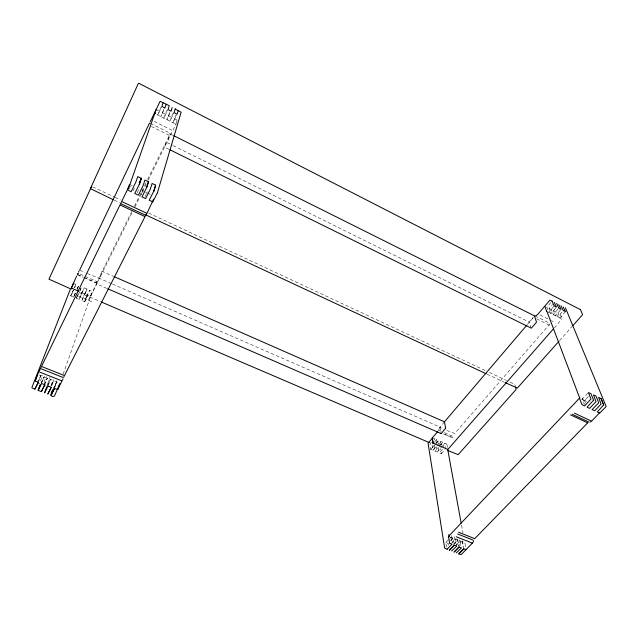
<?xml version="1.0" encoding="UTF-8"?>
<svg xmlns="http://www.w3.org/2000/svg" width="638" height="638" viewBox="0 0 638 638"><rect width="100%" height="100%" fill="white"/><g stroke="black" fill="none" stroke-linecap="round" stroke-linejoin="round"><path stroke-width="0.48" stroke-dasharray="3.19 2.39" d="M96.553 283.017L96.928 281.486L86.258 276.828M96.912 282.283L96.609 281.884L96.242 282.642L83.913 277.283M444.463 421.822L439.877 427.348L443.538 429.079M554.255 327.956L562.078 318.896M168.392 139.451L169.947 133.302M75.922 284.564L73.649 283.296M169.022 149.34L164.564 147.139L166.087 142.099L172.332 145.193M439.893 427.253L438.402 430.682M177.109 120.351L175.952 124.243L155.983 114.162M176.168 114.601L172.93 122.719L176.726 115.023M173.161 113.078L169.907 121.188L174.11 112.623M145.392 196.52L147.131 191.025M63.13 374.163L90.524 296.646L79.638 291.686L81.512 286.685M169.764 112.352L166.869 119.657L171.064 111.076M438.442 430.81L438.896 430.299L443.386 432.245M141.397 194.63L143.175 189.143M167.14 110.015L163.83 118.126L167.595 110.382M137.385 192.732L139.212 187.261M163.727 109.289L160.784 116.587L164.947 107.966M133.366 190.826L134.299 188.098M161.087 106.937L157.738 115.047L161.47 107.272M100.094 277.155L102.12 271.341L113.046 276.15M129.331 188.92L130.296 186.2M90.365 296.303L92.183 291.319M54.748 387.713L56.838 381.891L53.704 388M86.449 296.726L84.615 301.798L87.861 295.219M79.232 292.515L76.377 298.289L79.176 299.485L84.2 287.842L86.983 289.038L81.871 300.634L84.663 301.822L86.369 296.925M54.82 386.373L56.822 380.798M85.109 294.038L86.935 289.022M51.853 385.631L53.664 380.639L50.976 385.886M81.919 300.65L83.65 295.761M51.255 384.977L53.289 379.403M79.176 299.485L80.97 294.501M48.336 385.2L50.482 379.387L47.371 385.519M47.683 383.574L50.091 377.082M44.804 384.77L47.292 378.127L44.628 383.398M76.672 297.491L78.171 293.504M76.424 298.313L77.621 295.123M79.902 290.832L81.465 286.661M170.091 134.044L172.818 135.232M44.102 382.17L46.191 376.603M41.893 382.68L44.094 376.867L41.007 383.031M77.182 289.668L78.721 285.481L76.991 289.07M73.92 296.319L75.691 291.869M73.968 296.335L75.643 291.973M40.513 380.758L42.634 375.2M83.674 295.857L86.983 289.038M38.663 381.412L40.896 375.607L38.248 380.894M74.702 287.73L75.97 284.293L74.247 287.89M73.665 297.133L70.858 295.936L72.955 290.585M81.018 294.525L81.201 294.118M81.106 294.19L84.248 287.866M550.076 323.761L454.719 433.497L444.423 429.462M70.858 295.936L73.649 290.123L70.515 295.793M86.545 296.518L89.711 290.218M77.038 289.086L78.769 285.497M74.415 295.458L75.667 292.986M37.443 382.688L40.896 375.607M41.063 383.055L44.094 376.867M84.663 301.822L89.663 290.194L92.343 291.638L90.492 296.742M43.815 385.177L47.292 378.127M131.803 211.393L98.723 278.176L85.867 272.96M134.443 206.058L144.124 186.495M144.563 185.61L145.887 182.939M147.641 179.39L170.147 133.9M88.363 300.275L96.545 283.758M90.7 296.144L132.249 212.318M134.897 206.967L147.721 181.104M148.16 180.211L176.16 123.82L175.53 124.027L176.008 124.035M47.427 385.543L50.482 379.387M51.032 385.902L53.664 380.639M53.313 388.901L56.838 381.891M464.655 543.026L464.935 543.097M531.207 328.084L529.117 322.07L533.24 317.222M527.371 324.527L534.445 316.233M431.344 442.206L429.98 444.04L430.825 449.343L432.971 450.261L436.121 446.608L432.931 450.245L432.085 445.021M550.841 302.579L546.79 307.309L548.728 312.365L562.182 319.152L562.461 318.841L562.094 319.008M434.63 441.727L436.448 439.662L438.553 440.571L434.98 444.718M555.897 307.795L550.977 313.497L549.031 308.441L552.5 304.398M430.825 449.343L434.598 444.957M548.728 312.365L554.255 305.937M434.669 444.933L430.65 449.256M436.137 443.314L438.513 440.555L439.494 446.058M558.154 308.944L553.226 314.638L551.264 309.574L553.577 306.878M437.038 445.595L440.643 441.472L441.608 446.959M560.403 310.084L555.475 315.77L553.489 310.698L555.81 308.01M436.272 446.807L437.182 452.055L435.044 451.146L438.234 447.517M440.316 445.117L442.7 442.357L443.713 447.868M439.159 446.504L442.74 442.373L440.611 441.456L441.249 445.117M437.15 452.039L444.83 443.274M442.445 449.319L439.247 452.932L441.384 453.841L440.443 448.594M562.038 311.934L557.716 316.895L555.714 311.83L553.489 310.698M441.344 453.825L445.18 449.495M565.515 311.663L559.949 318.027L557.939 312.955L560.22 314.255L562.182 319.152M559.526 340.628L572.023 326.568M446.56 547.237L445.755 542.467L450.819 537.204L464.911 542.763L466.091 549.414M587.805 393.183L581.968 399.316L583.555 403.479M450.619 540.753L453.14 538.121L454.216 544.27M588.388 396.437L584.448 400.497L585.453 403.017M450.667 540.769L453.179 538.137M451.13 543.664L455.532 539.07L456.744 546.08M453.435 544.565L457.845 539.979L458.961 546.128M454.104 543.927L457.885 539.995M456.409 544.828L460.229 540.92L461.162 546.176M458.116 546.399L462.574 541.845L463.682 547.978M37.387 382.664L39.779 383.597M45.402 385.799L46.989 386.421M445.755 542.467L448.155 543.401M38.998 374.857L59.509 382.944M78.61 296.112L93.906 302.643M79.447 292.635L100.517 301.662M432.5 437.963L434.311 438.745L435.228 444.223M80.085 274.149L85.372 276.445M444.271 432.636L453.108 436.48C452.765 439.446 453.474 435.531 452.334 437.421L443.498 433.577M77.748 274.603L83.028 276.9M77.469 274.89L82.82 277.211M83.706 277.602L96.186 283.025M443.258 433.832L452.198 437.716M106.825 288.384L96.737 283.974L98.786 278.072L111.562 283.647M112.471 284.046L439.997 427.069L441.137 433.489M79.702 270.273L84.99 272.578M114.146 200.133L119.561 202.661M487.129 374.195L504.283 382.202M92.677 186.894L114.314 197.014M115.215 197.429L120.622 199.965M148.566 213.036L485.709 370.758M489.314 372.44L506.444 380.455M510.049 382.138L514.667 384.331L515.608 387.314M130.758 185.076L132.265 185.794M142.003 190.419L143.813 191.28M145.568 192.11L147.314 192.939M147.434 192.995L150.919 194.654M581.92 399.3L586.976 401.693M173.225 145.631L529.117 322.07M150.576 123.477L170.665 133.525M535.099 315.977L549.557 323.091M151.381 126.42L169.724 135.583M536.558 318.777L550.395 325.691M154.221 121.332L171.718 130.112M540.043 314.917L550.586 320.204M551.463 320.651L553.218 321.528M156.525 109.696L159.133 111.012M162.156 112.543L165.17 114.074M168.177 115.598L171.183 117.113M174.182 118.636L177.029 120.143M549.031 308.441L551.264 309.574M446.775 444.144L444.79 443.258L445.818 448.769M434.055 438.633L434.39 439.032M446.863 444.279L447.828 449.375M585.182 399.308L586.131 401.749M582.374 397.976L584.871 404.484M461.521 525.162L462.957 533.001M462.127 540.729L463.188 546.614M459.52 539.7L460.556 545.578M456.904 538.671L457.932 544.549M454.12 536.662L455.293 543.512M438.354 447.709L439.287 452.948M436.416 439.646L437.381 445.149M451.497 535.625L452.653 542.475M450.819 537.204L451.696 542.467M434.175 445.914L435.076 451.162M448.107 543.385L448.418 545.291"/><path stroke-width="0.96" d="M603.644 404.939L597.2 411.973L599.959 412.906L605.996 406.749M591.649 421.128L599.592 412.826M154.739 113.365L155.106 113.723L154.882 113.078L129.857 184.701M579.814 398.351L546.742 310.905M35.265 380.926L37.498 374.65L129.865 184.661M175.298 108.771L174.11 112.623L177.149 114.17L178.154 110.565M52.938 389.786C50.625 391.947 50.059 398.216 54.397 396.134L59.374 384.945M51.192 387.274L47.802 394.125L51.247 387.29L47.97 386.014M150.137 121.978L160.122 101.282L169.253 105.685L168.009 109.521L171.064 111.076L172.132 107.495M579.783 397.849L448.522 536.399L449.551 542.93M44.652 392.825L48.033 386.03M163.041 102.862L161.885 106.41L164.947 107.966L166.231 104.138M157.403 192.812L181.136 112.184L175.147 109.034M147.099 213.068L153.622 199.152M155.616 185.156L153.949 190.818L149.196 200.292L152.825 201.767L157.355 192.955M70.156 289.676L31.948 387.402L32.107 388.024L34.962 389.148L38.344 382.242L35.497 381.125M34.923 389.108L38.28 382.218M437.748 431.551L432.269 437.987L433.122 443.195L447.828 449.375M148.479 181.734L146.596 187.66M139.57 183.664L141.301 178.297M139.602 183.577L141.357 178.329L137.76 176.598L135.822 182.173L131.157 191.767L127.608 189.845L129.474 184.542M57.771 389.467L54.397 388.526L51.016 395.361L54.453 388.55M154.675 113.508L156.031 109.68L156.525 109.696M59.836 383.446L57.715 389.443L63.05 378.789M51.032 395.241L52.994 389.802M44.644 392.761L46.598 387.306M593.452 400.329L587.056 407.18L589.6 408.384L595.996 401.693L593.523 394.922L596.044 396.134L598.619 402.546M154.005 190.682L155.68 185.187L152.115 183.481L150.345 189.095L145.608 198.593L142.011 196.895L146.533 187.795M78.897 291.375L71.408 288.073L73.545 283.264M35.226 380.631L37.554 374.666M146.724 187.373L148.542 181.766L144.954 180.044L143.103 185.642L138.398 195.188L134.785 193.481L139.331 184.199M139.459 183.744L139.267 184.334M473.5 541.415L472.918 542.491M153.886 190.786L153.758 191.24M78.817 271.286L78.418 272.163M63.824 377.002L64.167 376.253M77.748 274.603C78.33 273.176 76.137 275.289 78.322 273.375M76.592 276.087L71.368 287.993M139.228 182.675L141.357 178.329M38.208 390.225L41.574 383.51L44.804 384.77L41.342 391.628L38.128 390.376L40.234 384.818L38.264 390.249M41.43 391.477L44.748 384.746M64.629 375.288L145.32 215.995M145.919 215.006L146.748 213.746M71.209 288.328L71.759 288.161M466.075 549.637L463.794 548.84L458.698 553.864L461.17 554.645L472.455 543.058M598.476 403.025L592.144 409.58L594.672 410.776L601.084 404.117L598.564 397.346L601.076 398.551L603.668 404.867M445.667 428.345L444.463 421.822L526.733 325.284M445.651 428.226L441.161 433.601M447.812 449.495L553.601 328.698M558.864 341.37L517.362 388.048L505.184 382.625M572.677 325.827L582.598 314.654L580.468 309.653M447.134 549.222L451.991 544.214L449.806 543.353M454.368 545.147L449.224 550.131M453.985 552.029L459.073 546.989L461.473 547.93L456.306 552.891M454.28 551.998L459.113 547.005M463.834 548.855L458.818 553.896M474.768 538.584L587.726 422.803M551.998 301.232L554.255 305.937L556.511 307.085L554.239 302.372M534.445 316.233L535.099 315.977M558.713 304.653L561.025 309.374L558.768 308.234L556.703 303.361M560.946 305.793L563.266 310.523L565.515 311.663L563.171 306.926M432.54 437.979L428.074 443.203L444.662 548.186L447.174 549.238M432.907 443.45L433.425 443.322M448.259 536.885L448.841 536.749M449.439 550.195L454.328 545.131L456.744 546.08L451.56 550.969M590.597 421.909L590.19 422.077M152.833 201.72L152.275 201.744M535.856 315.77L537.786 314.335L549.908 300.163L552.285 301.08M91.561 186.424L48.951 279.173L71.209 289.102M169.915 149.778L531.287 328.171L536.518 322.206L534.421 315.834L173.711 135.679M149.914 123.278L149.236 123.612L79.606 270.209M39.843 372.145L61.631 380.758M456.258 536.749L472.248 543.066M42.291 366.778L64.071 375.431M458.578 532.236L474.552 538.592M41.334 368.876L63.114 377.513M457.669 533.998L473.651 540.33M544.868 306.336L546.662 311.256M101.434 302.053L429.31 442.589M447.629 450.436L458.172 454.663L516.07 389.523L515.608 387.314M107.742 288.783L441.145 433.569M113.955 276.549L444.463 421.822M122.408 201.871L146.509 213.14M574.447 413.169L591.442 421.112M113.237 199.71L90.373 188.625L138.286 83.57L138.853 83.299L580.524 309.685M145.751 214.878L486.22 373.772M121.308 203.913L145.328 215.118M572.079 414.214L589.041 422.125M120.598 205.237L144.563 216.402M570.571 414.899L587.51 422.787M565.42 307.779L606.044 406.199M601.036 398.527L603.692 404.963M579.456 398.184L581.872 404.524L584.512 405.975L590.94 399.133L588.451 392.498L590.987 393.71L593.523 400.114M447.764 449.702L461.17 523.2M448.873 534.588L449.2 536.542M432.285 438.123L433.122 443.195"/></g></svg>
